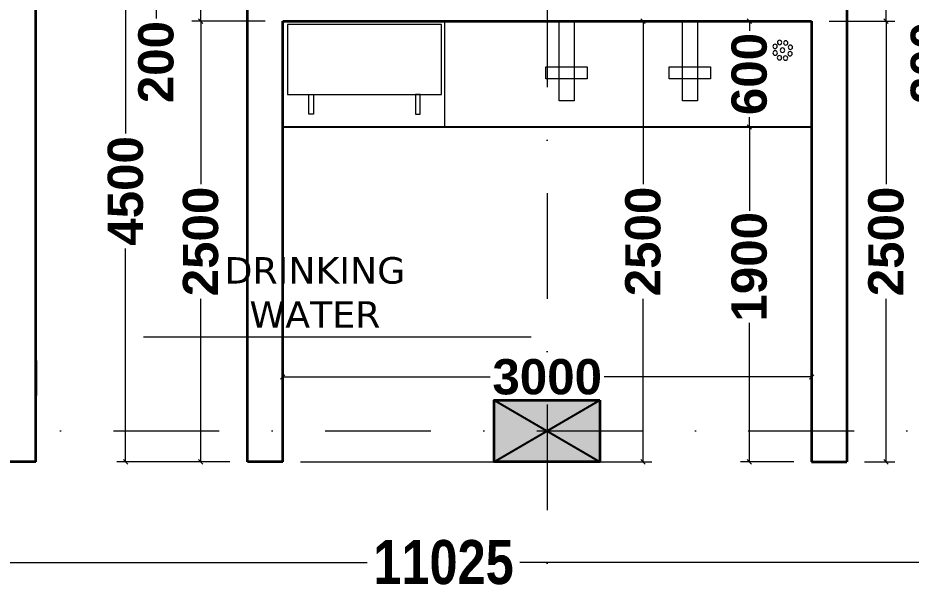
# Model space of a CAD drawing. Header units: millimetres. Extents: x -3092155 to 4513934, y -12317808 to 1850003.
# Drawn here: x -453517 to -448450, y -5682594 to -5679308 of the extents above; entities that cross this region are included whole.
import ezdxf

# ---------------------------------------------------------------- set-up
doc = ezdxf.new("R2010")
doc.units = ezdxf.units.MM
doc.header["$LTSCALE"] = 2
doc.header["$MEASUREMENT"] = 0
doc.header["$PDMODE"] = 34
doc.header["$PDSIZE"] = 500
doc.linetypes.add('DASHDOT', pattern=[1, 0.5, -0.25, 0, -0.25])
for name, color, linetype, lineweight in [('coloumn', 10, 'Continuous', 35), ('cornice', 12, 'Continuous', 25), ('D DIM', 250, 'Continuous', 9), ('FIXTURE', 252, 'Continuous', 0), ('GRID', 251, 'DASHDOT', 5), ('TEXT', 7, 'Continuous', 13), ('toi.dim.', 214, 'Continuous', 9), ('WAll', 250, 'Continuous', 35)]:
    doc.layers.add(name, color=color, linetype=linetype, lineweight=lineweight)
doc.layers.add('duct text', color=7, linetype='Continuous', lineweight=5, true_color=0x30182a)
doc.styles.add('INNER DIM', font='ARIALNB.TTF', dxfattribs={"height": 250})
doc.styles.add('int dim', font='arialbd.ttf', dxfattribs={"height": 200})
doc.styles.add('style2', font='verdana.ttf')
doc.dimstyles.new('INNER DIM', dxfattribs={"dimscale": 0, "dimtxt": 250, "dimasz": 100, "dimexe": 50, "dimexo": 50, "dimgap": 50, "dimtad": 0, "dimdec": 0, "dimzin": 0, "dimdsep": 46, "dimtxsty": 'INNER DIM', "dimblk": 'ARCHTICK', "dimcen": 100, "dimdle": 50, "dimclrd": 256, "dimclre": 256, "dimclrt": 256, "dimadec": 0, "dimazin": 0, "dimtfac": 1, "dimtdec": 0, "dimtix": 1, "dimtmove": 2, "dimatfit": 3, "dimfxl": 50, "dimfxlon": 1, "dimtolj": 1, "dimtzin": 0, "dimlwd": -1, "dimlwe": -1, "dimarcsym": 1})
doc.dimstyles.new('toilet detail', dxfattribs={"dimtxt": 150, "dimasz": 25, "dimexe": 50, "dimexo": 100, "dimgap": 25, "dimtad": 0, "dimdec": 0, "dimzin": 3, "dimdsep": 46, "dimtxsty": 'int dim', "dimblk": 'OBLIQUE', "dimcen": 90, "dimclrd": 214, "dimclre": 214, "dimclrt": 256, "dimadec": 0, "dimazin": 0, "dimtfac": 1, "dimtdec": 0, "dimtofl": 0, "dimtmove": 1, "dimatfit": 3, "dimfxl": 1, "dimfrac": 1, "dimtolj": 1, "dimtzin": 0, "dimlwd": -1, "dimlwe": -1, "dimarcsym": 1})

# ---------------------------------------------------------------- blocks, each defined once
blk = doc.blocks.new('_ArchTick')
at = {"color": 0, "linetype": 'ByBlock', "const_width": 0.15}
blk.add_lwpolyline([(-0.5, -0.5), (0.5, 0.5)], dxfattribs=at)
blk = doc.blocks.new('*D204')
at = {"layer": 'D DIM', "ltscale": 100, "transparency": 16777216}
for p, q in [((-456614.29767005, -5682346.702719184), (-456614.29767005, -5682446.702719184)), ((-445589.7366827271, -5682346.702719184), (-445589.7366827271, -5682446.702719184)), ((-456664.29767005, -5682396.702719184), (-451534.5205870298, -5682396.702719184)), ((-445539.7366827271, -5682396.702719184), (-450669.5137657473, -5682396.702719184))]:
    blk.add_line(p, q, dxfattribs=at)
at = {"layer": 'Defpoints', "color": 0, "lineweight": 50, "ltscale": 100, "transparency": 16777216}
for p in [(-445589.7366827271, -5681938.728488417), (-456614.29767005, -5682249.147986428), (-445589.7366827271, -5682396.702719184)]:
    blk.add_point(p, dxfattribs=at)
at = {"layer": 'D DIM', "ltscale": 100, "transparency": 16777216, "xscale": 100, "yscale": 100, "zscale": 100, "rotation": 180}
blk.add_blockref('_ArchTick', (-456614.29767005, -5682396.702719184), dxfattribs=at)
at = {"layer": 'D DIM', "ltscale": 100, "transparency": 16777216, "xscale": 100, "yscale": 100, "zscale": 100}
blk.add_blockref('_ArchTick', (-445589.7366827271, -5682396.702719184), dxfattribs=at)
at = {"layer": 'D DIM', "ltscale": 100, "transparency": 16777216, "insert": (-451102.0171763885, -5682396.702719184), "char_height": 250, "attachment_point": 5, "style": 'INNER DIM'}
blk.add_mtext('\\A1;11025', dxfattribs=at)
blk = doc.blocks.new('F.F')
at = {"layer": 'coloumn', "ltscale": 100}
blk.add_hatch(color=256, dxfattribs=at).paths.add_polyline_path([(-222835.3270420865, -5834806.198561396), (-222835.3270420865, -5835156.198561395), (-223435.3270420865, -5835156.198561395), (-223435.3270420865, -5834806.198561396)])
at = {"layer": 'coloumn', "lineweight": 25, "ltscale": 100}
for p, q in [((-223435.3270420865, -5835156.198561395), (-222835.3270420865, -5834806.198561396)), ((-223435.3270420865, -5834806.198561396), (-222835.3270420865, -5835156.198561395))]:
    blk.add_line(p, q, dxfattribs=at)
at = {"layer": 'coloumn', "ltscale": 100}
blk.add_lwpolyline([(-222835.3270420865, -5834806.198561396), (-222835.3270420865, -5835156.198561395), (-223435.3270420865, -5835156.198561395), (-223435.3270420865, -5834806.198561396)], close=True, dxfattribs=at)
blk = doc.blocks.new('A$C74D42F1A')
at = {"layer": 'FIXTURE', "ltscale": 0.75}
for p, q in [((599.6277170558457, 918.7278344547376), (-0.0040680393576622, 918.7278344547376)), ((-0.0040680393576622, 918.7278344547376), (-0.0040680393576622, 0.0028340416029096)), ((599.6277170558457, 0.0028340416029096), (599.6277170558457, 918.7278344547376)), ((580.2349385488777, 893.2600983036682), (183.1923611788079, 893.2600983036682)), ((183.1923611788079, 893.2600983036682), (183.1923611788079, 19.36302976496518)), ((580.2349385488777, 19.36302976496518), (580.2349385488777, 893.2600983036682)), ((71.8563791946508, 745.0756038846448), (71.8563791946508, 772.0997016895562)), ((71.8563791946508, 772.0997016895562), (183.1923611788079, 772.0997016895562)), ((183.1923611788079, 772.0997016895562), (183.1923611788079, 745.0756038846448)), ((183.1923611788079, 745.0756038846448), (71.8563791946508, 745.0756038846448)), ((183.1923611788079, 167.5475241821259), (71.8563791946508, 167.5475241821259)), ((71.8563791946508, 167.5475241821259), (71.8563791946508, 140.5234263781458)), ((183.1923611788079, 140.5234263781458), (183.1923611788079, 167.5475241821259)), ((71.8563791946508, 140.5234263781458), (183.1923611788079, 140.5234263781458)), ((-0.0040680393576622, 0.0028340416029096), (599.6277170558457, 0.0028340416029096)), ((183.1923611788079, 19.36302976496518), (580.2349385488777, 19.36302976496518))]:
    blk.add_line(p, q, dxfattribs=at)
blk = doc.blocks.new('zzzz')
at = {"layer": 'FIXTURE', "ltscale": 100}
blk.add_lwpolyline([(-1588667.298781028, -5737949.632162906), (-1588667.298781028, -5738401.107161758), (-1588581.798781028, -5738401.107161758), (-1588581.798781028, -5737949.632162906)], dxfattribs=at)
blk.add_lwpolyline([(-1588507.298781028, -5738208.10716176), (-1588741.798781028, -5738208.10716176), (-1588741.798781028, -5738276.107161761), (-1588507.298781028, -5738276.107161761)], close=True, dxfattribs=at)
blk = doc.blocks.new('14')
at = {"layer": 'FIXTURE', "ltscale": 15000}
for centre in [(-56.98899096832612, 27.93758214637637), (-38.20844072954995, 36.0154674127698), (-20.2151071971748, 27.0380796417594), (-64.68213853077668, 9.495943598449239), (-38.12322247237899, 9.495943598449236), (-12.13889834866859, 9.495943598449236), (-56.95706919417716, -7.848507821559906), (-38.20844072954996, -15.28902206820631), (-18.61901848972775, -8.359989639371632)]:
    blk.add_circle(centre, 6.965944811660197, dxfattribs=at)
blk = doc.blocks.new('_Oblique')
at = {"color": 0, "linetype": 'ByBlock', "lineweight": -2}
blk.add_line((-0.5, -0.5), (0.5, 0.5), dxfattribs=at)
blk = doc.blocks.new('*D1241')
at = {"layer": 'Defpoints', "color": 0, "lineweight": 50, "ltscale": 100, "transparency": 16777216}
for p in [(-1420635.237251119, -5391960.687019231), (-1420212.660951454, -5391960.687019231), (-1420435.237251119, -5394460.686399475)]:
    blk.add_point(p, dxfattribs=at)
at = {"layer": 'toi.dim.', "color": 214, "ltscale": 100, "transparency": 16777216}
for p, q in [((-1420535.237251119, -5391960.687019231), (-1420162.660951455, -5391960.687019231)), ((-1420212.660951454, -5391960.687019231), (-1420212.660951454, -5392885.27743241)), ((-1420212.660951454, -5394460.686399475), (-1420212.660951454, -5393536.095986298)), ((-1420335.237251119, -5394460.686399475), (-1420162.660951455, -5394460.686399475))]:
    blk.add_line(p, q, dxfattribs=at)
at = {"layer": 'toi.dim.', "color": 214, "ltscale": 100, "transparency": 16777216, "xscale": 25, "yscale": 25, "zscale": 25}
for p, rotation in [((-1420212.660951454, -5391960.687019231), 90), ((-1420212.660951454, -5394460.686399475), 270)]:
    blk.add_blockref('_Oblique', p, dxfattribs=dict(at, rotation=rotation))
at = {"layer": 'toi.dim.', "ltscale": 100, "transparency": 16777216, "insert": (-1420212.660951454, -5393210.686709353), "char_height": 200, "attachment_point": 5, "rotation": 90, "style": 'int dim'}
blk.add_mtext('\\A1;2500', dxfattribs=at)
blk = doc.blocks.new('*D1244')
at = {"layer": 'Defpoints', "color": 0, "lineweight": 50, "ltscale": 100, "transparency": 16777216}
for p in [(-1424100.193849668, -5391960.687019231), (-1423634.846117938, -5391960.687019231), (-1423834.846117938, -5394460.686399475)]:
    blk.add_point(p, dxfattribs=at)
at = {"layer": 'toi.dim.', "color": 214, "ltscale": 100, "transparency": 16777216}
for p, q in [((-1423734.846117938, -5391960.687019231), (-1424150.193849668, -5391960.687019231)), ((-1424100.193849668, -5391960.687019231), (-1424100.193849668, -5392885.27743241)), ((-1424100.193849668, -5394460.686399475), (-1424100.193849668, -5393536.095986298)), ((-1423934.846117937, -5394460.686399475), (-1424150.193849668, -5394460.686399475))]:
    blk.add_line(p, q, dxfattribs=at)
at = {"layer": 'toi.dim.', "color": 214, "ltscale": 100, "transparency": 16777216, "xscale": 25, "yscale": 25, "zscale": 25}
for p, rotation in [((-1424100.193849668, -5391960.687019231), 90), ((-1424100.193849668, -5394460.686399475), 270)]:
    blk.add_blockref('_Oblique', p, dxfattribs=dict(at, rotation=rotation))
at = {"layer": 'toi.dim.', "ltscale": 100, "transparency": 16777216, "insert": (-1424100.193849667, -5393210.686709353), "char_height": 200, "attachment_point": 5, "rotation": 90, "style": 'int dim'}
blk.add_mtext('\\A1;2500', dxfattribs=at)
blk = doc.blocks.new('*D1245')
at = {"layer": 'Defpoints', "color": 0, "lineweight": 50, "ltscale": 100, "transparency": 16777216}
for p in [(-1424100.193849668, -5391760.687019234), (-1423834.838210449, -5391760.687019234), (-1423634.846117938, -5391960.687019231)]:
    blk.add_point(p, dxfattribs=at)
at = {"layer": 'toi.dim.', "color": 214, "ltscale": 100, "transparency": 16777216}
for p, q in [((-1423934.838210449, -5391760.687019234), (-1424150.193849668, -5391760.687019234)), ((-1424100.193849668, -5391960.687019231), (-1424100.193849668, -5391760.687019234)), ((-1424100.193849668, -5391860.687019232), (-1424353.343983662, -5391895.450077783)), ((-1424353.343983662, -5391895.450077783), (-1424353.343983662, -5391945.450077783)), ((-1423734.846117938, -5391960.687019231), (-1424150.193849668, -5391960.687019231))]:
    blk.add_line(p, q, dxfattribs=at)
at = {"layer": 'toi.dim.', "color": 214, "ltscale": 100, "transparency": 16777216, "xscale": 25, "yscale": 25, "zscale": 25}
for p, rotation in [((-1424100.193849668, -5391760.687019234), 90), ((-1424100.193849668, -5391960.687019231), 270)]:
    blk.add_blockref('_Oblique', p, dxfattribs=dict(at, rotation=rotation))
at = {"layer": 'toi.dim.', "ltscale": 100, "transparency": 16777216, "insert": (-1424353.343983661, -5392193.164948178), "char_height": 200, "attachment_point": 5, "rotation": 90, "style": 'int dim'}
blk.add_mtext('\\A1;200', dxfattribs=at)
blk = doc.blocks.new('*D1247')
at = {"layer": 'Defpoints', "color": 0, "lineweight": 50, "ltscale": 100, "transparency": 16777216}
for p in [(-1420635.237251119, -5391760.687019234), (-1420212.660951454, -5391760.687019234), (-1420635.237251119, -5391960.687019231)]:
    blk.add_point(p, dxfattribs=at)
at = {"layer": 'toi.dim.', "color": 214, "ltscale": 100, "transparency": 16777216}
for p, q in [((-1420535.237251119, -5391760.687019234), (-1420162.660951455, -5391760.687019234)), ((-1420212.660951454, -5391960.687019231), (-1420212.660951454, -5391760.687019234)), ((-1420212.660951454, -5391860.687019232), (-1419971.98905514, -5391900.206716659)), ((-1419971.98905514, -5391900.206716659), (-1419971.98905514, -5391950.206716659)), ((-1420535.237251119, -5391960.687019231), (-1420162.660951455, -5391960.687019231))]:
    blk.add_line(p, q, dxfattribs=at)
at = {"layer": 'toi.dim.', "color": 214, "ltscale": 100, "transparency": 16777216, "xscale": 25, "yscale": 25, "zscale": 25}
for p, rotation in [((-1420212.660951454, -5391760.687019234), 90), ((-1420212.660951454, -5391960.687019231), 270)]:
    blk.add_blockref('_Oblique', p, dxfattribs=dict(at, rotation=rotation))
at = {"layer": 'toi.dim.', "ltscale": 100, "transparency": 16777216, "insert": (-1419971.989055139, -5392197.921587055), "char_height": 200, "attachment_point": 5, "rotation": 90, "style": 'int dim'}
blk.add_mtext('\\A1;200', dxfattribs=at)
blk = doc.blocks.new('*D1257')
at = {"layer": 'Defpoints', "color": 0, "lineweight": 50, "ltscale": 100, "transparency": 16777216}
for p in [(-1424526.603036676, -5389960.687019234), (-1423834.846117938, -5389960.687019234), (-1423834.846117938, -5394460.686399475)]:
    blk.add_point(p, dxfattribs=at)
at = {"layer": 'toi.dim.', "color": 214, "ltscale": 100, "transparency": 16777216}
for p, q in [((-1423934.846117937, -5389960.687019234), (-1424576.603036676, -5389960.687019234)), ((-1424526.603036676, -5389960.687019234), (-1424526.603036676, -5392597.441539451)), ((-1424526.603036676, -5394460.686399475), (-1424526.603036676, -5393250.033626762)), ((-1423934.846117937, -5394460.686399475), (-1424576.603036676, -5394460.686399475))]:
    blk.add_line(p, q, dxfattribs=at)
at = {"layer": 'toi.dim.', "color": 214, "ltscale": 100, "transparency": 16777216, "xscale": 25, "yscale": 25, "zscale": 25}
for p, rotation in [((-1424526.603036676, -5389960.687019234), 90), ((-1424526.603036676, -5394460.686399475), 270)]:
    blk.add_blockref('_Oblique', p, dxfattribs=dict(at, rotation=rotation))
at = {"layer": 'toi.dim.', "ltscale": 100, "transparency": 16777216, "insert": (-1424526.603036676, -5392923.737583108), "char_height": 200, "attachment_point": 5, "rotation": 90, "style": 'int dim'}
blk.add_mtext('\\A1;4500', dxfattribs=at)
blk = doc.blocks.new('*D1267')
at = {"layer": 'Defpoints', "color": 0, "lineweight": 50, "ltscale": 100, "transparency": 16777216}
for p in [(-1420964.735984695, -5391960.687019231), (-1420988.476430826, -5392560.687019233), (-1420792.211235747, -5392560.687019233)]:
    blk.add_point(p, dxfattribs=at)
at = {"layer": 'toi.dim.', "color": 214, "ltscale": 100, "transparency": 16777216}
for p, q in [((-1421064.735984695, -5391960.687019231), (-1421038.476430826, -5391960.687019231)), ((-1420988.476430826, -5391960.687019231), (-1420988.476430826, -5392015.4278105)), ((-1420988.476430826, -5392560.687019233), (-1420988.476430826, -5392505.946227963)), ((-1420892.211235747, -5392560.687019233), (-1421038.476430826, -5392560.687019233))]:
    blk.add_line(p, q, dxfattribs=at)
at = {"layer": 'toi.dim.', "color": 214, "ltscale": 100, "transparency": 16777216, "xscale": 25, "yscale": 25, "zscale": 25}
for p, rotation in [((-1420988.476430826, -5391960.687019231), 90), ((-1420988.476430826, -5392560.687019233), 270)]:
    blk.add_blockref('_Oblique', p, dxfattribs=dict(at, rotation=rotation))
at = {"layer": 'toi.dim.', "ltscale": 100, "transparency": 16777216, "insert": (-1420988.476430825, -5392260.687019232), "char_height": 200, "attachment_point": 5, "rotation": 90, "style": 'int dim'}
blk.add_mtext('\\A1;600', dxfattribs=at)
blk = doc.blocks.new('*D1268')
at = {"layer": 'Defpoints', "color": 0, "lineweight": 50, "ltscale": 100, "transparency": 16777216}
for p in [(-1420792.211235747, -5392560.687019233), (-1420988.476430826, -5394460.686399475), (-1420635.237251119, -5394460.686399475)]:
    blk.add_point(p, dxfattribs=at)
at = {"layer": 'toi.dim.', "color": 214, "ltscale": 100, "transparency": 16777216}
for p, q in [((-1420892.211235747, -5392560.687019233), (-1421038.476430826, -5392560.687019233)), ((-1420988.476430826, -5392560.687019233), (-1420988.476430826, -5393036.32092353)), ((-1420988.476430826, -5394460.686399475), (-1420988.476430826, -5393671.996230487)), ((-1420735.237251119, -5394460.686399475), (-1421038.476430826, -5394460.686399475))]:
    blk.add_line(p, q, dxfattribs=at)
at = {"layer": 'toi.dim.', "color": 214, "ltscale": 100, "transparency": 16777216, "xscale": 25, "yscale": 25, "zscale": 25}
for p, rotation in [((-1420988.476430826, -5392560.687019233), 90), ((-1420988.476430826, -5394460.686399475), 270)]:
    blk.add_blockref('_Oblique', p, dxfattribs=dict(at, rotation=rotation))
at = {"layer": 'toi.dim.', "ltscale": 100, "transparency": 16777216, "insert": (-1420988.476430827, -5393354.158577009), "char_height": 200, "attachment_point": 5, "rotation": 90, "style": 'int dim'}
blk.add_mtext('\\A1;1900', dxfattribs=at)
blk = doc.blocks.new('*D1291')
at = {"layer": 'Defpoints', "color": 0, "lineweight": 50, "ltscale": 100, "transparency": 16777216}
for p in [(-1423634.846117938, -5393979.360143273), (-1420635.237251119, -5393979.360143273), (-1420635.237251119, -5393979.360143273)]:
    blk.add_point(p, dxfattribs=at)
at = {"layer": 'toi.dim.', "color": 214, "ltscale": 100, "transparency": 16777216}
for p, q in [((-1423634.846117938, -5393879.360143273), (-1423634.846117938, -5393929.360143273)), ((-1420635.237251119, -5393879.360143273), (-1420635.237251119, -5393929.360143273)), ((-1423634.846117938, -5393979.360143273), (-1422458.677428048, -5393979.360143273)), ((-1420635.237251119, -5393979.360143273), (-1421811.405941008, -5393979.360143273))]:
    blk.add_line(p, q, dxfattribs=at)
at = {"layer": 'toi.dim.', "color": 214, "ltscale": 100, "transparency": 16777216, "xscale": 25, "yscale": 25, "zscale": 25, "rotation": 180}
blk.add_blockref('_Oblique', (-1423634.846117938, -5393979.360143273), dxfattribs=at)
at = {"layer": 'toi.dim.', "color": 214, "ltscale": 100, "transparency": 16777216, "xscale": 25, "yscale": 25, "zscale": 25}
blk.add_blockref('_Oblique', (-1420635.237251119, -5393979.360143273), dxfattribs=at)
at = {"layer": 'toi.dim.', "ltscale": 100, "transparency": 16777216, "insert": (-1422135.041684528, -5393979.360143273), "char_height": 200, "attachment_point": 5, "style": 'int dim'}
blk.add_mtext('\\A1;3000', dxfattribs=at)
blk = doc.blocks.new('*D1292')
at = {"layer": 'Defpoints', "color": 0, "lineweight": 50, "ltscale": 100, "transparency": 16777216}
for p in [(-1422564.85653173, -5391960.687019231), (-1423634.846117938, -5394460.686399475), (-1421591.348252157, -5394460.686399475)]:
    blk.add_point(p, dxfattribs=at)
at = {"layer": 'toi.dim.', "color": 214, "ltscale": 100, "transparency": 16777216}
for p, q in [((-1422464.85653173, -5391960.687019231), (-1421541.348252157, -5391960.687019231)), ((-1421591.348252157, -5391960.687019231), (-1421591.348252157, -5392885.27743241)), ((-1421591.348252157, -5394460.686399475), (-1421591.348252157, -5393536.095986298)), ((-1423534.846117938, -5394460.686399475), (-1421541.348252157, -5394460.686399475))]:
    blk.add_line(p, q, dxfattribs=at)
at = {"layer": 'toi.dim.', "color": 214, "ltscale": 100, "transparency": 16777216, "xscale": 25, "yscale": 25, "zscale": 25}
for p, rotation in [((-1421591.348252157, -5391960.687019231), 90), ((-1421591.348252157, -5394460.686399475), 270)]:
    blk.add_blockref('_Oblique', p, dxfattribs=dict(at, rotation=rotation))
at = {"layer": 'toi.dim.', "ltscale": 100, "transparency": 16777216, "insert": (-1421591.348252156, -5393210.686709353), "char_height": 200, "attachment_point": 5, "rotation": 90, "style": 'int dim'}
blk.add_mtext('\\A1;2500', dxfattribs=at)
blk = doc.blocks.new('6yuj6kit')
at = {"layer": 'duct text', "ltscale": 100}
blk.add_line((-164132.1159210832, -5609704.144642599), (-161932.115921082, -5609704.144642599), dxfattribs=at)
blk = doc.blocks.new('u67u6ujuj')
at = {"layer": 'WAll', "ltscale": 100}
for p, q in [((-1425034.846117937, -5394460.687360004), (-1425034.8447365, -5390860.687015809)), ((-1423834.846117938, -5394460.686399475), (-1423834.846117938, -5391760.687019234)), ((-1420435.237251119, -5391760.687019234), (-1420435.237251119, -5394460.686399475)), ((-1423634.846117938, -5394460.686399475), (-1423634.846117938, -5391960.687019231)), ((-1423634.846117938, -5391960.687019231), (-1420635.237251119, -5391960.687019231)), ((-1420635.237251119, -5391960.687019231), (-1420635.237251119, -5394460.686399475)), ((-1425034.846117937, -5393503.298115883), (-1425035.234454164, -5393503.297155356)), ((-1425034.846117937, -5393885.309336442), (-1425034.846117937, -5394085.309336443)), ((-1425034.846117937, -5394460.687360004), (-1428435.234454284, -5394460.686399477)), ((-1423634.846117938, -5394460.686399475), (-1423834.846117938, -5394460.686399475)), ((-1420635.237251119, -5394460.686399475), (-1420435.237251119, -5394460.686399475))]:
    blk.add_line(p, q, dxfattribs=at)
at = {"layer": 'WAll', "lineweight": 25, "ltscale": 100}
blk.add_line((-1423634.846117938, -5392560.687019231), (-1420635.23725112, -5392560.687019233), dxfattribs=at)
at = {"layer": 'FIXTURE', "ltscale": 100, "rotation": 90.00000000000004}
blk.add_blockref('A$C74D42F1A', (-1422715.118283483, -5392560.682951191), dxfattribs=at)
at = {"layer": 'FIXTURE', "ltscale": 100, "xscale": -1}
for p in [(-3010649.669898554, 345988.9451436755), (-3009950.169898554, 345988.9451436755)]:
    blk.add_blockref('zzzz', p, dxfattribs=at)
at = {"layer": 'FIXTURE', "xscale": -1.8, "yscale": 1.8, "zscale": 1.8, "rotation": 290.471190732132}
blk.add_blockref('14', (-1420840.302867522, -5392067.189908332), dxfattribs=at)
at = {"layer": 'TEXT', "ltscale": 100, "insert": (-1422940.236673181, -5393299.485863013), "char_height": 150, "attachment_point": 3, "style": 'style2'}
blk.add_mtext('\\pxqc;DRINKING\\PWATER ', dxfattribs=at)
at = {"layer": 'toi.dim.', "ltscale": 100}
for base, p1, p2, picture, middle in [((-1424526.603036676, -5389960.687019234), (-1423834.846117938, -5394460.686399475), (-1423834.846117938, -5389960.687019234), '*D1257', (-1424526.603036676, -5392923.737583108)), ((-1424100.193849668, -5391760.687019234), (-1423634.846117938, -5391960.687019231), (-1423834.838210449, -5391760.687019234), '*D1245', (-1424353.343983661, -5391970.450077783)), ((-1420212.660951454, -5391760.687019234), (-1420635.237251119, -5391960.687019231), (-1420635.237251119, -5391760.687019234), '*D1247', (-1419971.989055139, -5391975.20671666))]:
    dim = blk.add_linear_dim(base=base, p1=p1, p2=p2, angle=90, dimstyle='toilet detail', dxfattribs=at)
    dim.commit()
    dim.dimension.update_dxf_attribs({"geometry": picture, "text_midpoint": middle, "dimtype": 160})
for base, p1, p2, picture, middle in [((-1424100.193849668, -5391960.687019231), (-1423834.846117938, -5394460.686399475), (-1423634.846117938, -5391960.687019231), '*D1244', (-1424100.193849667, -5393210.686709353)), ((-1420988.476430825, -5392560.687019233), (-1420964.735984694, -5391960.687019231), (-1420792.211235747, -5392560.687019233), '*D1267', (-1420988.476430825, -5392260.687019232)), ((-1420212.660951454, -5391960.687019231), (-1420435.237251119, -5394460.686399475), (-1420635.237251119, -5391960.687019231), '*D1241', (-1420212.660951454, -5393210.686709353))]:
    dim = blk.add_linear_dim(base=base, p1=p1, p2=p2, angle=90, dimstyle='toilet detail', dxfattribs=at)
    dim.commit()
    dim.dimension.update_dxf_attribs({"geometry": picture, "text_midpoint": middle})
dim = blk.add_linear_dim(base=(-1421591.348252157, -5394460.686399475), p1=(-1422564.85653173, -5391960.687019231), p2=(-1423634.846117939, -5394460.686399475), angle=90, dimstyle='toilet detail', dxfattribs=at)
dim.commit()
dim.dimension.update_dxf_attribs({"geometry": '*D1292', "text_midpoint": (-1421591.348252157, -5393210.686709353), "insert": (-4.656612873077393e-10, 0)})
dim = blk.add_linear_dim(base=(-1420988.476430826, -5394460.686399475), p1=(-1420792.211235747, -5392560.687019233), p2=(-1420635.237251119, -5394460.686399475), angle=90, dimstyle='toilet detail', dxfattribs=at)
dim.commit()
dim.dimension.update_dxf_attribs({"geometry": '*D1268', "text_midpoint": (-1420988.476430827, -5393354.158577009), "dimtype": 160, "insert": (2.328306436538696e-10, 0)})
dim = blk.add_linear_dim(base=(-1420635.237251119, -5393979.360143273), p1=(-1423634.846117938, -5393979.360143273), p2=(-1420635.237251119, -5393979.360143273), dimstyle='toilet detail', dxfattribs=at)
dim.commit()
dim.dimension.update_dxf_attribs({"geometry": '*D1291', "text_midpoint": (-1422135.041684528, -5393979.360143273)})

msp = doc.modelspace()

# ---------------------------------------------------------------- linework, layer by layer
at = {"layer": 'GRID', "color": 5, "ltscale": 600}
msp.add_line((-450514.7111627072, -5657499.373618293), (-450514.7111627072, -5742293.19036301), dxfattribs=at)
at = {"layer": 'GRID', "color": 6, "ltscale": 600}
msp.add_line((-460174.5851218564, -5681651.232656341), (-367335.1246837269, -5681651.232656344), dxfattribs=at)

# ---------------------------------------------------------------- block references
at = {"layer": 'coloumn'}
msp.add_blockref('F.F', (-227379.7976416377, 153329.9659050368), dxfattribs=at)
at = {"layer": 'cornice', "color": 3, "lineweight": 50}
msp.add_blockref('6yuj6kit', (-288672.6590358249, -71412.72943193652), dxfattribs=at)
at = {"layer": 'WAll'}
msp.add_blockref('u67u6ujuj', (971620.9060552448, -287365.5587096298), dxfattribs=at)

# ---------------------------------------------------------------- dimensions: what is measured, and where the dimension line sits
at = {"layer": 'D DIM', "ltscale": 100}
dim = msp.add_linear_dim(base=(-445589.7366827271, -5682396.702719184), p1=(-456614.29767005, -5682249.147986428), p2=(-445589.7366827271, -5681938.728488417), dimstyle='INNER DIM', override={"dimscale": 1}, dxfattribs=at)
dim.commit()
dim.dimension.update_dxf_attribs({"geometry": '*D204', "text_midpoint": (-451102.0171763885, -5682396.702719184)})

doc.saveas('drawing.dxf')
